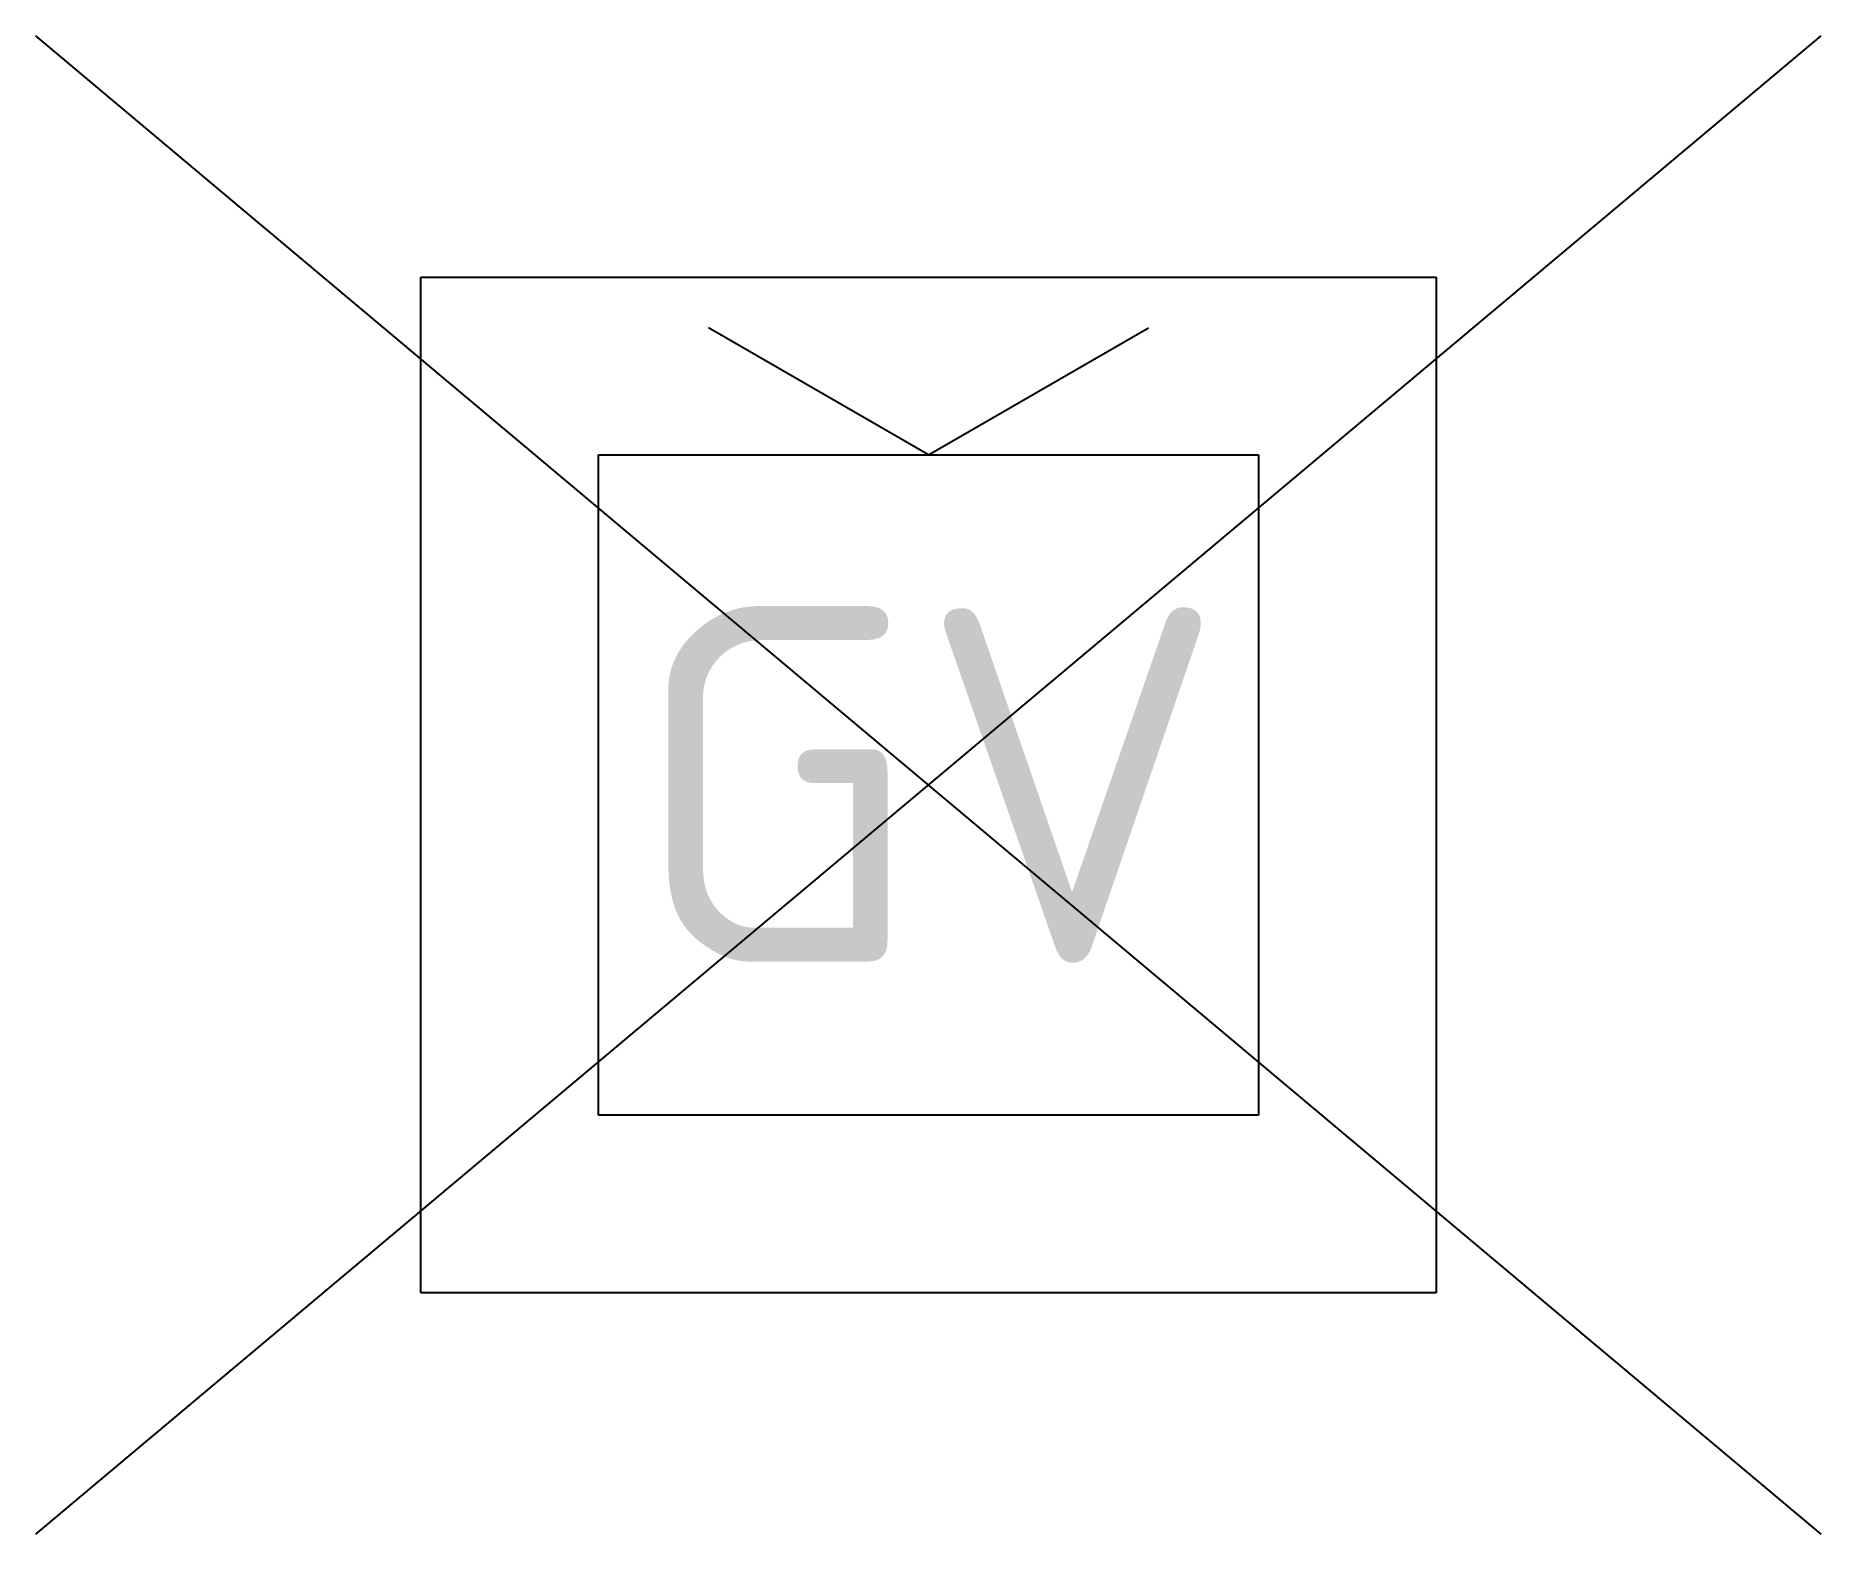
# Model space of a CAD drawing. Extents: x -6.6 to 6.6, y -5.5 to 5.5.
import ezdxf
from ezdxf.enums import TextEntityAlignment as Align

# ---------------------------------------------------------------- set-up
doc = ezdxf.new("R2010")
doc.units = 0
doc.styles.add('NLCS-ISO', font='NLCS-ISO.ttf')

msp = doc.modelspace()

# ---------------------------------------------------------------- linework, layer by layer
for p, q in [((-6.593, -5.532), (6.593, 5.532)), ((6.593, -5.532), (-6.593, 5.532)), ((-3.75, -3.75), (-3.75, 3.75)), ((-3.75, 3.75), (3.75, 3.75)), ((3.75, 3.75), (3.75, -3.75)), ((0, 2.437), (-1.624, 3.375)), ((0, 2.437), (1.624, 3.375)), ((-2.438, -2.438), (-2.438, 2.437)), ((-2.438, 2.437), (2.437, 2.437)), ((2.437, 2.437), (2.437, -2.438)), ((2.437, -2.438), (-2.438, -2.438)), ((3.75, -3.75), (-3.75, -3.75))]:
    msp.add_line(p, q)

# ---------------------------------------------------------------- texts
at = {"style": 'NLCS-ISO'}
msp.add_text('GV', height=2.625, dxfattribs=at).set_placement((0, 0), align=Align.MIDDLE_CENTER)

doc.saveas('drawing.dxf')
